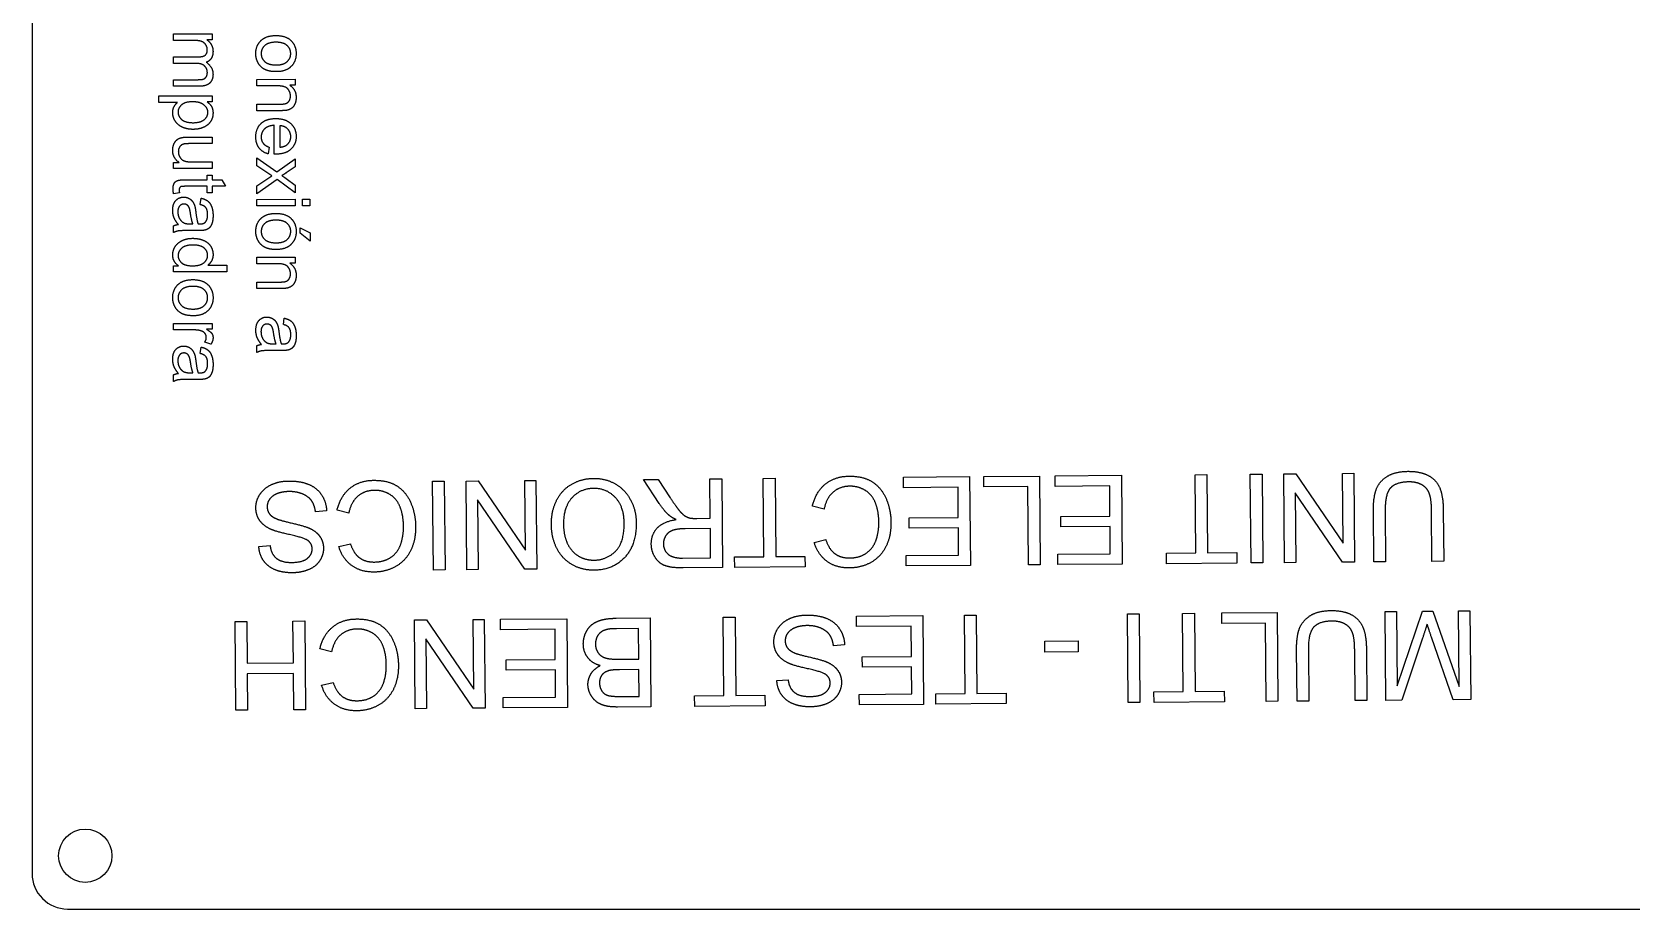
# Model space of a CAD drawing. Header units: millimetres. Extents: x -165 to 15, y -100 to 0.
# Drawn here: x -165 to -74.9, y -100 to -50.6 of the extents above; entities that cross this region are included whole.
import ezdxf

# ---------------------------------------------------------------- set-up
doc = ezdxf.new("R2010")
doc.units = ezdxf.units.MM
doc.layers.get('0').update_dxf_attribs({"linetype": 'CONTINUOUS'})

msp = doc.modelspace()

# ---------------------------------------------------------------- linework, layer by layer
for p, q in [((-157.028, -50.708), (-154.855, -50.707)), ((-157.028, -51.076), (-157.028, -50.708)), ((-155.9, -51.076), (-157.028, -51.076)), ((-154.855, -51.037), (-155.159, -51.037)), ((-154.855, -50.707), (-154.855, -51.037)), ((-157.028, -51.999), (-155.616, -51.998)), ((-157.028, -52.367), (-157.028, -51.999)), ((-155.765, -52.367), (-157.028, -52.367)), ((-157.027, -53.652), (-157.027, -53.286)), ((-157.027, -53.286), (-155.658, -53.286)), ((-155.535, -53.652), (-157.027, -53.652)), ((-152.345, -53.268), (-150.172, -53.267)), ((-152.345, -53.636), (-152.345, -53.268)), ((-151.158, -53.636), (-152.345, -53.636)), ((-150.172, -53.599), (-150.481, -53.599)), ((-150.172, -53.267), (-150.172, -53.599)), ((-157.86, -54.199), (-154.854, -54.198)), ((-157.86, -54.567), (-157.86, -54.199)), ((-156.802, -54.567), (-157.86, -54.567)), ((-154.854, -54.534), (-155.136, -54.534)), ((-154.854, -54.198), (-154.854, -54.534)), ((-152.345, -55.034), (-152.345, -54.665)), ((-152.345, -54.665), (-151.023, -54.665)), ((-151.008, -55.033), (-152.345, -55.034)), ((-151.352, -57.477), (-151.352, -55.856)), ((-156.2, -56.521), (-154.853, -56.521)), ((-154.853, -56.521), (-154.853, -56.889)), ((-151.049, -55.876), (-151.049, -57.09)), ((-154.853, -56.889), (-156.059, -56.889)), ((-151.644, -57.086), (-151.691, -57.467)), ((-157.026, -57.954), (-156.707, -57.954)), ((-157.026, -58.283), (-157.026, -57.954)), ((-154.853, -58.283), (-157.026, -58.283)), ((-156.017, -57.915), (-154.853, -57.914)), ((-154.853, -57.914), (-154.853, -58.283)), ((-152.344, -57.684), (-151.214, -58.477)), ((-152.344, -58.13), (-152.344, -57.684)), ((-151.487, -58.7), (-152.344, -58.13)), ((-151.214, -58.477), (-150.171, -57.742)), ((-150.171, -58.203), (-150.68, -58.537)), ((-150.171, -57.742), (-150.171, -58.203)), ((-155.139, -59.294), (-156.41, -59.294)), ((-156.39, -58.928), (-155.139, -58.927)), ((-155.139, -58.927), (-155.139, -58.657)), ((-155.139, -58.657), (-154.853, -58.657)), ((-155.139, -59.664), (-155.139, -59.294)), ((-154.853, -58.657), (-154.853, -58.927)), ((-154.853, -58.927), (-154.315, -58.927)), ((-154.093, -59.294), (-154.853, -59.294)), ((-154.853, -59.294), (-154.853, -59.664)), ((-154.315, -58.927), (-154.093, -59.294)), ((-152.344, -59.265), (-151.669, -58.819)), ((-151.194, -58.909), (-152.344, -59.718)), ((-152.344, -59.718), (-152.344, -59.265)), ((-151.669, -58.819), (-151.487, -58.7)), ((-150.17, -59.66), (-151.194, -58.909)), ((-150.684, -58.854), (-150.171, -59.22)), ((-150.171, -59.22), (-150.17, -59.66)), ((-156.696, -59.664), (-157.022, -59.718)), ((-155.522, -60.323), (-155.473, -59.963)), ((-154.853, -59.664), (-155.139, -59.664)), ((-157.025, -61.901), (-157.025, -61.517)), ((-155.624, -61.784), (-156.115, -61.784)), ((-156.07, -61.412), (-155.935, -61.412)), ((-157.025, -63.766), (-156.751, -63.765)), ((-157.025, -64.107), (-157.025, -63.766)), ((-155.101, -63.741), (-154.025, -63.74)), ((-154.025, -63.74), (-154.025, -64.107)), ((-152.343, -63.287), (-150.17, -63.286)), ((-152.343, -63.655), (-152.343, -63.287)), ((-151.156, -63.655), (-152.343, -63.655)), ((-150.17, -63.618), (-150.479, -63.618)), ((-150.17, -63.286), (-150.17, -63.618)), ((-154.025, -64.107), (-157.025, -64.107)), ((-152.342, -65.053), (-152.343, -64.684)), ((-152.343, -64.684), (-151.021, -64.684)), ((-151.006, -65.052), (-152.342, -65.053)), ((-157.024, -67.013), (-154.851, -67.013)), ((-157.024, -67.381), (-157.024, -67.013)), ((-155.886, -67.381), (-157.024, -67.381)), ((-154.851, -67.344), (-155.18, -67.344)), ((-154.851, -67.013), (-154.851, -67.344)), ((-150.838, -67.08), (-150.789, -66.72)), ((-155.52, -68.711), (-155.471, -68.351)), ((-154.92, -68.193), (-155.262, -68.067)), ((-152.342, -68.658), (-152.342, -68.274)), ((-151.386, -68.169), (-151.251, -68.169)), ((-150.94, -68.541), (-151.431, -68.542)), ((-157.023, -70.289), (-157.024, -69.905)), ((-155.622, -70.172), (-156.113, -70.173)), ((-156.068, -69.8), (-155.933, -69.8)), ((-130.559, -75.806), (-129.727, -75.798)), ((-129.678, -77.159), (-130.559, -75.806)), ((-129.727, -75.798), (-129.056, -76.833)), ((-126.814, -75.773), (-126.153, -75.767)), ((-126.795, -77.993), (-126.814, -75.773)), ((-126.153, -75.767), (-126.109, -80.767)), ((-120.384, -77.471), (-121.047, -77.309)), ((-148.409, -77.567), (-149.033, -77.627)), ((-147.157, -77.702), (-147.82, -77.541)), ((-127.563, -78), (-126.795, -77.993)), ((-89.419, -80.449), (-89.444, -77.561)), ((-88.782, -77.558), (-88.757, -80.444)), ((-86.148, -80.421), (-86.173, -77.536)), ((-85.512, -77.527), (-85.487, -80.415)), ((-126.79, -78.566), (-128.212, -78.579)), ((-126.776, -80.22), (-126.79, -78.566)), ((-120.944, -79.351), (-120.294, -79.192)), ((-152.222, -79.585), (-151.588, -79.531)), ((-147.717, -79.583), (-147.067, -79.424)), ((-128.358, -80.234), (-126.776, -80.22)), ((-126.109, -80.767), (-128.326, -80.786)), ((-88.757, -80.444), (-89.419, -80.449)), ((-85.487, -80.415), (-86.148, -80.421)), ((-132.091, -83.623), (-130.185, -83.606)), ((-130.185, -83.606), (-130.141, -88.606)), ((-88.781, -83.247), (-88.143, -83.242)), ((-88.738, -88.247), (-88.781, -83.247)), ((-88.143, -83.242), (-88.107, -87.427)), ((-88.107, -87.427), (-86.69, -83.229)), ((-86.69, -83.229), (-86.093, -83.224)), ((-86.093, -83.224), (-84.611, -87.468)), ((-84.647, -83.212), (-84.01, -83.206)), ((-84.611, -87.468), (-84.647, -83.212)), ((-84.01, -83.206), (-83.966, -88.206)), ((-130.841, -84.202), (-132.086, -84.213)), ((-130.826, -85.921), (-130.841, -84.202)), ((-84.962, -88.215), (-86.176, -84.685)), ((-148.126, -85.515), (-148.789, -85.353)), ((-119.233, -85.118), (-119.857, -85.178)), ((-93.748, -88.291), (-93.773, -85.402)), ((-93.111, -85.4), (-93.086, -88.285)), ((-90.477, -88.262), (-90.502, -85.377)), ((-89.84, -85.368), (-89.815, -88.257)), ((-86.681, -84.751), (-87.847, -88.24)), ((-131.982, -85.931), (-130.826, -85.921)), ((-130.821, -86.511), (-131.902, -86.52)), ((-130.808, -88.022), (-130.821, -86.511)), ((-148.686, -87.395), (-148.036, -87.236)), ((-123.046, -87.136), (-122.412, -87.083)), ((-131.807, -88.03), (-130.808, -88.022)), ((-93.086, -88.285), (-93.748, -88.291)), ((-89.815, -88.257), (-90.477, -88.262)), ((-87.847, -88.24), (-88.738, -88.247)), ((-83.966, -88.206), (-84.962, -88.215)), ((-130.141, -88.606), (-132.017, -88.622))]:
    msp.add_line(p, q)
msp.add_lwpolyline([(-165, -98, 0.414214), (-163, -100), (13, -100, 0.414214), (15, -98), (15, -3.001, 0.000086), (15, -2.999), (15, -2, 0.414214), (13, 0), (-163, 0, 0.414214), (-165, -2)], format="xyb", close=True)
for points in [[(-152.344, -60.027), (-150.17, -60.026), (-150.17, -60.395), (-152.344, -60.395)], [(-149.767, -60.026), (-149.344, -60.026), (-149.344, -60.394), (-149.767, -60.394)], [(-149.9, -61.633), (-149.327, -61.905), (-149.327, -62.388), (-149.9, -61.937)], [(-112.187, -75.646), (-112.143, -80.646), (-115.759, -80.678), (-115.764, -80.088), (-112.81, -80.062), (-112.823, -78.531), (-115.589, -78.555), (-115.594, -77.968), (-112.828, -77.944), (-112.843, -76.242), (-115.913, -76.269), (-115.918, -75.679)], [(-108.261, -75.612), (-108.218, -80.612), (-108.88, -80.618), (-108.918, -76.208), (-111.38, -76.229), (-111.385, -75.639)], [(-103.643, -75.572), (-103.6, -80.572), (-107.215, -80.604), (-107.22, -80.014), (-104.267, -79.988), (-104.28, -78.457), (-107.046, -78.481), (-107.051, -77.894), (-104.285, -77.87), (-104.3, -76.168), (-107.369, -76.195), (-107.374, -75.605)], [(-98.821, -75.531), (-98.783, -79.94), (-97.135, -79.926), (-97.13, -80.516), (-101.093, -80.55), (-101.098, -79.96), (-99.444, -79.946), (-99.483, -75.536)], [(-95.721, -75.504), (-95.677, -80.504), (-96.339, -80.509), (-96.382, -75.509)], [(-90.557, -75.459), (-90.514, -80.459), (-91.193, -80.465), (-93.853, -76.562), (-93.819, -80.487), (-94.453, -80.493), (-94.496, -75.493), (-93.818, -75.487), (-91.158, -79.393), (-91.192, -75.465)], [(-141.776, -75.903), (-141.733, -80.903), (-142.395, -80.908), (-142.438, -75.908)], [(-136.613, -75.858), (-136.569, -80.858), (-137.248, -80.864), (-139.908, -76.961), (-139.874, -80.886), (-140.509, -80.892), (-140.552, -75.892), (-139.873, -75.886), (-137.213, -79.792), (-137.247, -75.863)], [(-123.148, -75.741), (-123.11, -80.151), (-121.463, -80.137), (-121.457, -80.727), (-125.42, -80.761), (-125.426, -80.171), (-123.772, -80.157), (-123.81, -75.747)], [(-149.638, -83.775), (-149.595, -88.774), (-150.256, -88.78), (-150.274, -86.727), (-152.873, -86.75), (-152.855, -88.803), (-153.517, -88.808), (-153.56, -83.809), (-152.899, -83.803), (-152.878, -86.16), (-150.279, -86.137), (-150.3, -83.78)], [(-139.523, -83.687), (-139.479, -88.687), (-140.158, -88.693), (-142.818, -84.79), (-142.784, -88.715), (-143.418, -88.721), (-143.462, -83.721), (-142.783, -83.715), (-140.123, -87.621), (-140.157, -83.693)], [(-134.884, -83.647), (-134.841, -88.647), (-138.456, -88.678), (-138.461, -88.088), (-135.508, -88.062), (-135.521, -86.531), (-138.287, -86.555), (-138.292, -85.968), (-135.526, -85.944), (-135.541, -84.243), (-138.61, -84.269), (-138.615, -83.679)], [(-125.403, -83.565), (-125.365, -87.975), (-123.718, -87.96), (-123.712, -88.55), (-127.675, -88.585), (-127.681, -87.995), (-126.026, -87.98), (-126.065, -83.57)], [(-114.827, -83.473), (-114.784, -88.473), (-118.399, -88.504), (-118.404, -87.914), (-115.45, -87.889), (-115.464, -86.357), (-118.23, -86.381), (-118.235, -85.795), (-115.469, -85.771), (-115.484, -84.069), (-118.553, -84.095), (-118.558, -83.505)], [(-111.819, -83.447), (-111.781, -87.857), (-110.133, -87.843), (-110.128, -88.433), (-114.091, -88.467), (-114.096, -87.877), (-112.442, -87.863), (-112.481, -83.453)], [(-102.638, -83.368), (-102.595, -88.367), (-103.256, -88.373), (-103.299, -83.373)], [(-99.531, -83.341), (-99.493, -87.75), (-97.845, -87.736), (-97.84, -88.326), (-101.803, -88.36), (-101.808, -87.77), (-100.154, -87.756), (-100.193, -83.346)], [(-94.865, -83.3), (-94.822, -88.3), (-95.484, -88.306), (-95.522, -83.896), (-97.984, -83.917), (-97.989, -83.327)], [(-106.076, -84.898), (-106.071, -85.515), (-107.957, -85.532), (-107.962, -84.914)]]:
    msp.add_lwpolyline(points, close=True)
msp.add_circle((-162, -97), 1.5)
for points in [[(-155.446, -51.135), (-155.604, -51.076), (-155.9, -51.076)], [(-155.206, -51.326), (-155.288, -51.194), (-155.446, -51.135)], [(-155.125, -51.614), (-155.125, -51.458), (-155.206, -51.326)], [(-155.159, -51.037), (-155, -51.139), (-154.903, -51.309)], [(-154.903, -51.309), (-154.805, -51.479), (-154.805, -51.695)], [(-152.395, -51.819), (-152.395, -51.362), (-152.102, -51.081)], [(-152.102, -51.081), (-151.81, -50.799), (-151.259, -50.799)], [(-151.884, -51.36), (-152.092, -51.542), (-152.092, -51.819)], [(-151.259, -51.178), (-151.676, -51.178), (-151.884, -51.36)], [(-151.259, -50.799), (-150.655, -50.799), (-150.365, -51.135)], [(-150.635, -51.36), (-150.842, -51.178), (-151.259, -51.178)], [(-150.428, -51.818), (-150.428, -51.542), (-150.635, -51.36)], [(-150.365, -51.135), (-150.123, -51.415), (-150.123, -51.818)], [(-155.616, -51.998), (-155.37, -51.998), (-155.247, -51.908)], [(-155.247, -51.908), (-155.124, -51.818), (-155.125, -51.614)], [(-154.905, -52.091), (-155.006, -52.246), (-155.186, -52.309)], [(-154.805, -51.695), (-154.805, -51.937), (-154.905, -52.091)], [(-152.261, -52.344), (-152.395, -52.103), (-152.395, -51.819)], [(-152.092, -51.819), (-152.092, -52.093), (-151.883, -52.275)], [(-150.636, -52.274), (-150.428, -52.09), (-150.428, -51.818)], [(-150.123, -51.818), (-150.123, -52.266), (-150.417, -52.551)], [(-155.277, -52.518), (-155.429, -52.367), (-155.765, -52.367)], [(-155.34, -53.25), (-155.243, -53.214), (-155.184, -53.12)], [(-155.124, -52.899), (-155.124, -52.67), (-155.277, -52.518)], [(-155.186, -52.309), (-154.805, -52.567), (-154.805, -52.981)], [(-155.184, -53.12), (-155.124, -53.026), (-155.124, -52.899)], [(-154.805, -52.981), (-154.805, -53.304), (-154.984, -53.478)], [(-151.888, -52.71), (-152.128, -52.584), (-152.261, -52.344)], [(-151.228, -52.835), (-151.647, -52.836), (-151.888, -52.71)], [(-151.883, -52.275), (-151.674, -52.457), (-151.246, -52.457)], [(-151.246, -52.457), (-150.843, -52.457), (-150.636, -52.274)], [(-150.417, -52.551), (-150.71, -52.835), (-151.228, -52.835)], [(-155.658, -53.286), (-155.437, -53.286), (-155.34, -53.25)], [(-154.984, -53.478), (-155.163, -53.652), (-155.535, -53.652)], [(-150.591, -53.806), (-150.741, -53.636), (-151.158, -53.636)], [(-150.442, -54.213), (-150.442, -53.977), (-150.591, -53.806)], [(-150.481, -53.599), (-150.123, -53.838), (-150.123, -54.29)], [(-157.076, -55.138), (-157.076, -54.954), (-156.998, -54.807)], [(-156.998, -54.807), (-156.921, -54.661), (-156.802, -54.567)], [(-156.573, -54.702), (-156.773, -54.872), (-156.773, -55.113)], [(-155.953, -54.532), (-156.372, -54.532), (-156.573, -54.702)], [(-155.313, -54.713), (-155.533, -54.532), (-155.953, -54.532)], [(-155.093, -55.129), (-155.093, -54.894), (-155.313, -54.713)], [(-155.136, -54.534), (-154.97, -54.653), (-154.887, -54.802)], [(-154.887, -54.802), (-154.805, -54.951), (-154.804, -55.164)], [(-151.023, -54.665), (-150.798, -54.665), (-150.686, -54.622)], [(-150.686, -54.622), (-150.575, -54.579), (-150.508, -54.469)], [(-150.378, -54.898), (-150.493, -54.98), (-150.65, -55.013)], [(-150.508, -54.469), (-150.442, -54.36), (-150.442, -54.213)], [(-150.193, -54.651), (-150.264, -54.816), (-150.378, -54.898)], [(-150.123, -54.29), (-150.123, -54.487), (-150.193, -54.651)], [(-156.934, -55.618), (-157.076, -55.39), (-157.076, -55.138)], [(-156.524, -55.966), (-156.791, -55.846), (-156.934, -55.618)], [(-156.773, -55.113), (-156.773, -55.359), (-156.565, -55.534)], [(-156.565, -55.534), (-156.358, -55.709), (-155.922, -55.709)], [(-155.922, -55.709), (-155.506, -55.709), (-155.3, -55.538)], [(-154.948, -55.655), (-155.091, -55.868), (-155.352, -55.977)], [(-155.3, -55.538), (-155.093, -55.367), (-155.093, -55.129)], [(-154.804, -55.164), (-154.804, -55.442), (-154.948, -55.655)], [(-152.394, -56.511), (-152.394, -56.034), (-152.1, -55.755)], [(-152.1, -55.755), (-151.806, -55.475), (-151.276, -55.475)], [(-151.352, -55.856), (-151.71, -55.877), (-151.9, -56.059)], [(-151.276, -55.475), (-150.728, -55.475), (-150.425, -55.758)], [(-150.65, -55.013), (-150.753, -55.033), (-151.008, -55.033)], [(-150.425, -55.758), (-150.122, -56.04), (-150.122, -56.49)], [(-157.002, -56.905), (-156.928, -56.738), (-156.817, -56.657)], [(-156.817, -56.657), (-156.705, -56.577), (-156.544, -56.544)], [(-156.544, -56.544), (-156.435, -56.521), (-156.2, -56.521)], [(-155.924, -56.085), (-156.257, -56.085), (-156.524, -55.966)], [(-155.352, -55.977), (-155.613, -56.085), (-155.924, -56.085)], [(-152.209, -57.133), (-152.393, -56.89), (-152.394, -56.511)], [(-151.9, -56.059), (-152.091, -56.241), (-152.091, -56.513)], [(-152.091, -56.513), (-152.091, -56.716), (-151.984, -56.859)], [(-150.595, -56.068), (-150.765, -55.895), (-151.049, -55.876)], [(-150.638, -56.951), (-150.425, -56.775), (-150.425, -56.494)], [(-150.425, -56.494), (-150.425, -56.24), (-150.595, -56.068)], [(-150.122, -56.49), (-150.122, -56.926), (-150.419, -57.202)], [(-157.076, -57.264), (-157.076, -57.072), (-157.002, -56.905)], [(-156.707, -57.954), (-157.075, -57.7), (-157.076, -57.264)], [(-156.675, -57.059), (-156.758, -57.172), (-156.758, -57.338)], [(-156.758, -57.338), (-156.758, -57.504), (-156.673, -57.649)], [(-156.447, -56.912), (-156.593, -56.947), (-156.675, -57.059)], [(-156.673, -57.649), (-156.588, -57.794), (-156.442, -57.854)], [(-156.059, -56.889), (-156.347, -56.89), (-156.447, -56.912)], [(-151.691, -57.467), (-152.025, -57.377), (-152.209, -57.133)], [(-151.984, -56.859), (-151.878, -57.002), (-151.644, -57.086)], [(-151.253, -57.479), (-151.286, -57.479), (-151.352, -57.477)], [(-150.419, -57.202), (-150.715, -57.479), (-151.253, -57.479)], [(-151.049, -57.09), (-150.775, -57.065), (-150.638, -56.951)], [(-156.442, -57.854), (-156.296, -57.915), (-156.017, -57.915)], [(-150.68, -58.537), (-150.826, -58.631), (-150.924, -58.688)], [(-157.055, -59.439), (-157.055, -59.239), (-156.991, -59.128)], [(-157.022, -59.718), (-157.055, -59.562), (-157.055, -59.439)], [(-156.991, -59.128), (-156.928, -59.018), (-156.824, -58.973)], [(-156.824, -58.973), (-156.721, -58.928), (-156.39, -58.928)], [(-156.684, -59.377), (-156.711, -59.421), (-156.711, -59.503)], [(-156.613, -59.314), (-156.658, -59.333), (-156.684, -59.377)], [(-156.41, -59.294), (-156.568, -59.294), (-156.613, -59.314)], [(-150.924, -58.688), (-150.789, -58.778), (-150.684, -58.854)], [(-157.075, -60.643), (-157.075, -60.285), (-156.9, -60.092)], [(-156.9, -60.092), (-156.725, -59.9), (-156.453, -59.9)], [(-156.711, -59.503), (-156.711, -59.564), (-156.696, -59.664)], [(-156.442, -60.293), (-156.59, -60.293), (-156.688, -60.404)], [(-156.453, -59.9), (-156.293, -59.9), (-156.161, -59.972)], [(-156.268, -60.344), (-156.346, -60.293), (-156.442, -60.293)], [(-156.148, -60.489), (-156.189, -60.395), (-156.268, -60.344)], [(-156.161, -59.972), (-156.029, -60.045), (-155.949, -60.163)], [(-155.949, -60.163), (-155.869, -60.28), (-155.829, -60.428)], [(-155.199, -60.506), (-155.29, -60.382), (-155.522, -60.323)], [(-155.473, -59.963), (-155.241, -60.012), (-155.099, -60.125)], [(-155.099, -60.125), (-154.957, -60.237), (-154.88, -60.45)], [(-157.003, -61.049), (-157.075, -60.86), (-157.075, -60.643)], [(-156.757, -61.443), (-156.931, -61.238), (-157.003, -61.049)], [(-156.688, -60.404), (-156.786, -60.516), (-156.786, -60.731)], [(-156.786, -60.731), (-156.786, -60.944), (-156.693, -61.109)], [(-156.693, -61.109), (-156.6, -61.275), (-156.438, -61.353)], [(-156.074, -60.81), (-156.107, -60.583), (-156.148, -60.489)], [(-155.935, -61.412), (-156.017, -61.211), (-156.074, -60.81)], [(-155.829, -60.428), (-155.8, -60.536), (-155.773, -60.755)], [(-155.773, -60.755), (-155.72, -61.201), (-155.646, -61.412)], [(-155.233, -61.309), (-155.108, -61.168), (-155.108, -60.89)], [(-155.108, -60.89), (-155.108, -60.63), (-155.199, -60.506)], [(-154.88, -60.45), (-154.803, -60.663), (-154.803, -60.943)], [(-154.803, -60.943), (-154.803, -61.221), (-154.869, -61.395)], [(-152.392, -61.838), (-152.392, -61.381), (-152.1, -61.1)], [(-152.1, -61.1), (-151.807, -60.819), (-151.257, -60.818)], [(-151.257, -61.197), (-151.674, -61.197), (-151.882, -61.379)], [(-151.257, -60.818), (-150.653, -60.818), (-150.362, -61.154)], [(-150.633, -61.379), (-150.839, -61.197), (-151.257, -61.197)], [(-150.362, -61.154), (-150.121, -61.434), (-150.121, -61.837)], [(-157.025, -61.517), (-156.911, -61.459), (-156.757, -61.443)], [(-156.764, -61.808), (-156.901, -61.832), (-157.025, -61.901)], [(-156.115, -61.784), (-156.628, -61.785), (-156.764, -61.808)], [(-156.438, -61.353), (-156.313, -61.412), (-156.07, -61.412)], [(-155.646, -61.412), (-155.57, -61.414), (-155.55, -61.414)], [(-155.284, -61.766), (-155.378, -61.784), (-155.624, -61.784)], [(-155.55, -61.414), (-155.325, -61.414), (-155.233, -61.309)], [(-155.033, -61.651), (-155.132, -61.733), (-155.284, -61.766)], [(-154.869, -61.395), (-154.934, -61.569), (-155.033, -61.651)], [(-152.259, -62.363), (-152.392, -62.122), (-152.392, -61.838)], [(-151.882, -61.379), (-152.09, -61.561), (-152.089, -61.838)], [(-152.089, -61.838), (-152.089, -62.112), (-151.881, -62.294)], [(-150.426, -61.837), (-150.426, -61.561), (-150.633, -61.379)], [(-150.633, -62.293), (-150.426, -62.11), (-150.426, -61.837)], [(-150.121, -61.837), (-150.121, -62.285), (-150.414, -62.57)], [(-157.074, -63.158), (-157.074, -62.898), (-156.931, -62.68)], [(-156.931, -62.68), (-156.788, -62.462), (-156.531, -62.342)], [(-156.565, -62.777), (-156.771, -62.953), (-156.771, -63.192)], [(-155.941, -62.601), (-156.358, -62.601), (-156.565, -62.777)], [(-156.531, -62.342), (-156.274, -62.222), (-155.941, -62.222)], [(-155.941, -62.222), (-155.615, -62.222), (-155.35, -62.331)], [(-155.308, -62.765), (-155.509, -62.601), (-155.941, -62.601)], [(-155.35, -62.331), (-155.085, -62.439), (-154.944, -62.656)], [(-155.108, -63.176), (-155.108, -62.93), (-155.308, -62.765)], [(-154.944, -62.656), (-154.803, -62.873), (-154.803, -63.141)], [(-151.886, -62.729), (-152.126, -62.603), (-152.259, -62.363)], [(-151.226, -62.855), (-151.645, -62.855), (-151.886, -62.729)], [(-151.881, -62.294), (-151.672, -62.476), (-151.244, -62.476)], [(-151.244, -62.476), (-150.841, -62.476), (-150.633, -62.293)], [(-150.414, -62.57), (-150.708, -62.854), (-151.226, -62.855)], [(-156.751, -63.765), (-157.074, -63.559), (-157.074, -63.158)], [(-156.771, -63.192), (-156.771, -63.434), (-156.574, -63.603)], [(-156.574, -63.603), (-156.376, -63.772), (-155.971, -63.771)], [(-155.971, -63.771), (-155.525, -63.771), (-155.316, -63.599)], [(-155.316, -63.599), (-155.108, -63.427), (-155.108, -63.176)], [(-154.885, -63.491), (-154.968, -63.644), (-155.101, -63.741)], [(-154.803, -63.141), (-154.803, -63.337), (-154.885, -63.491)], [(-150.589, -63.825), (-150.738, -63.655), (-151.156, -63.655)], [(-150.44, -64.232), (-150.44, -63.996), (-150.589, -63.825)], [(-150.479, -63.618), (-150.12, -63.857), (-150.12, -64.309)], [(-157.074, -65.568), (-157.074, -65.112), (-156.781, -64.831)], [(-156.781, -64.831), (-156.489, -64.549), (-155.938, -64.549)], [(-155.938, -64.549), (-155.334, -64.549), (-155.044, -64.884)], [(-155.044, -64.884), (-154.802, -65.165), (-154.802, -65.568)], [(-151.021, -64.684), (-150.796, -64.684), (-150.684, -64.641)], [(-150.684, -64.641), (-150.572, -64.598), (-150.506, -64.488)], [(-150.506, -64.488), (-150.439, -64.379), (-150.44, -64.232)], [(-150.191, -64.671), (-150.261, -64.835), (-150.376, -64.917)], [(-150.12, -64.309), (-150.12, -64.506), (-150.191, -64.671)], [(-156.94, -66.093), (-157.074, -65.853), (-157.074, -65.568)], [(-156.563, -65.11), (-156.771, -65.292), (-156.771, -65.568)], [(-156.771, -65.568), (-156.771, -65.843), (-156.562, -66.025)], [(-155.938, -64.928), (-156.355, -64.928), (-156.563, -65.11)], [(-155.314, -65.11), (-155.521, -64.928), (-155.938, -64.928)], [(-155.315, -66.023), (-155.107, -65.84), (-155.107, -65.568)], [(-155.107, -65.568), (-155.107, -65.292), (-155.314, -65.11)], [(-154.802, -65.568), (-154.802, -66.016), (-155.096, -66.301)], [(-150.648, -65.032), (-150.75, -65.052), (-151.006, -65.052)], [(-150.376, -64.917), (-150.491, -64.999), (-150.648, -65.032)], [(-156.567, -66.459), (-156.807, -66.334), (-156.94, -66.093)], [(-155.907, -66.585), (-156.326, -66.585), (-156.567, -66.459)], [(-156.562, -66.025), (-156.353, -66.207), (-155.925, -66.207)], [(-155.925, -66.207), (-155.522, -66.207), (-155.315, -66.023)], [(-155.096, -66.301), (-155.389, -66.585), (-155.907, -66.585)], [(-152.216, -66.849), (-152.041, -66.657), (-151.769, -66.657)], [(-151.769, -66.657), (-151.61, -66.657), (-151.478, -66.729)], [(-155.457, -67.443), (-155.653, -67.381), (-155.886, -67.381)], [(-155.255, -67.58), (-155.328, -67.483), (-155.457, -67.443)], [(-155.182, -67.796), (-155.182, -67.676), (-155.255, -67.58)], [(-155.18, -67.344), (-154.949, -67.471), (-154.875, -67.578)], [(-154.875, -67.578), (-154.802, -67.686), (-154.802, -67.815)], [(-152.391, -67.4), (-152.391, -67.042), (-152.216, -66.849)], [(-152.319, -67.806), (-152.391, -67.617), (-152.391, -67.4)], [(-152.004, -67.161), (-152.103, -67.273), (-152.102, -67.488)], [(-152.102, -67.488), (-152.102, -67.701), (-152.009, -67.866)], [(-151.759, -67.05), (-151.906, -67.05), (-152.004, -67.161)], [(-151.584, -67.101), (-151.663, -67.05), (-151.759, -67.05)], [(-151.464, -67.246), (-151.505, -67.152), (-151.584, -67.101)], [(-151.478, -66.729), (-151.345, -66.802), (-151.266, -66.92)], [(-151.39, -67.567), (-151.423, -67.34), (-151.464, -67.246)], [(-151.251, -68.169), (-151.333, -67.969), (-151.39, -67.567)], [(-151.266, -66.92), (-151.186, -67.037), (-151.145, -67.185)], [(-151.145, -67.185), (-151.116, -67.293), (-151.09, -67.512)], [(-151.09, -67.512), (-151.036, -67.958), (-150.963, -68.169)], [(-150.516, -67.263), (-150.607, -67.14), (-150.838, -67.08)], [(-150.789, -66.72), (-150.558, -66.769), (-150.415, -66.882)], [(-150.424, -67.647), (-150.424, -67.387), (-150.516, -67.263)], [(-150.415, -66.882), (-150.273, -66.994), (-150.196, -67.207)], [(-150.196, -67.207), (-150.12, -67.42), (-150.12, -67.7)], [(-157.073, -69.031), (-157.073, -68.673), (-156.898, -68.48)], [(-156.898, -68.48), (-156.723, -68.288), (-156.451, -68.288)], [(-156.451, -68.288), (-156.291, -68.288), (-156.159, -68.36)], [(-156.159, -68.36), (-156.027, -68.433), (-155.947, -68.551)], [(-155.471, -68.351), (-155.239, -68.4), (-155.097, -68.513)], [(-155.262, -68.067), (-155.182, -67.932), (-155.182, -67.796)], [(-154.802, -67.815), (-154.802, -68.001), (-154.92, -68.193)], [(-152.342, -68.274), (-152.227, -68.216), (-152.074, -68.2)], [(-152.074, -68.2), (-152.248, -67.995), (-152.319, -67.806)], [(-152.009, -67.866), (-151.916, -68.032), (-151.754, -68.11)], [(-151.754, -68.11), (-151.63, -68.169), (-151.386, -68.169)], [(-150.963, -68.169), (-150.887, -68.171), (-150.866, -68.171)], [(-150.866, -68.171), (-150.641, -68.171), (-150.549, -68.067)], [(-150.35, -68.408), (-150.449, -68.49), (-150.6, -68.523)], [(-150.549, -68.067), (-150.424, -67.925), (-150.424, -67.647)], [(-150.185, -68.152), (-150.25, -68.326), (-150.35, -68.408)], [(-150.12, -67.7), (-150.119, -67.978), (-150.185, -68.152)], [(-157.001, -69.437), (-157.073, -69.248), (-157.073, -69.031)], [(-156.686, -68.792), (-156.784, -68.904), (-156.784, -69.119)], [(-156.784, -69.119), (-156.784, -69.332), (-156.691, -69.497)], [(-156.441, -68.681), (-156.588, -68.681), (-156.686, -68.792)], [(-156.266, -68.732), (-156.344, -68.681), (-156.441, -68.681)], [(-156.146, -68.877), (-156.187, -68.783), (-156.266, -68.732)], [(-156.072, -69.198), (-156.105, -68.971), (-156.146, -68.877)], [(-155.933, -69.8), (-156.015, -69.6), (-156.072, -69.198)], [(-155.947, -68.551), (-155.868, -68.668), (-155.827, -68.816)], [(-155.827, -68.816), (-155.798, -68.924), (-155.771, -69.143)], [(-155.771, -69.143), (-155.718, -69.589), (-155.644, -69.8)], [(-155.197, -68.894), (-155.288, -68.771), (-155.52, -68.711)], [(-155.231, -69.698), (-155.106, -69.556), (-155.106, -69.278)], [(-155.106, -69.278), (-155.106, -69.018), (-155.197, -68.894)], [(-155.097, -68.513), (-154.955, -68.625), (-154.878, -68.838)], [(-154.878, -68.838), (-154.801, -69.051), (-154.801, -69.331)], [(-154.801, -69.331), (-154.801, -69.609), (-154.867, -69.783)], [(-152.081, -68.565), (-152.217, -68.589), (-152.342, -68.658)], [(-151.431, -68.542), (-151.945, -68.542), (-152.081, -68.565)], [(-150.6, -68.523), (-150.694, -68.541), (-150.94, -68.541)], [(-157.024, -69.905), (-156.909, -69.847), (-156.755, -69.831)], [(-156.763, -70.196), (-156.899, -70.22), (-157.023, -70.289)], [(-156.755, -69.831), (-156.929, -69.626), (-157.001, -69.437)], [(-156.113, -70.173), (-156.626, -70.173), (-156.763, -70.196)], [(-156.691, -69.497), (-156.598, -69.663), (-156.436, -69.741)], [(-156.436, -69.741), (-156.311, -69.8), (-156.068, -69.8)], [(-155.644, -69.8), (-155.569, -69.802), (-155.548, -69.802)], [(-155.282, -70.154), (-155.376, -70.172), (-155.622, -70.172)], [(-155.548, -69.802), (-155.323, -69.802), (-155.231, -69.698)], [(-155.031, -70.039), (-155.131, -70.121), (-155.282, -70.154)], [(-154.867, -69.783), (-154.932, -69.957), (-155.031, -70.039)], [(-120.309, -76.06), (-119.772, -75.627), (-118.991, -75.62)], [(-118.991, -75.62), (-118.183, -75.613), (-117.674, -75.938)], [(-89.284, -76.362), (-89.117, -75.917), (-88.675, -75.635)], [(-88.675, -75.635), (-88.232, -75.354), (-87.509, -75.347)], [(-87.509, -75.347), (-86.806, -75.341), (-86.358, -75.58)], [(-86.358, -75.58), (-85.909, -75.818), (-85.714, -76.275)], [(-152.169, -76.653), (-151.944, -76.298), (-151.517, -76.098)], [(-151.517, -76.098), (-151.091, -75.898), (-150.556, -75.893)], [(-150.52, -76.487), (-150.898, -76.49), (-151.187, -76.605)], [(-150.556, -75.893), (-149.877, -75.888), (-149.417, -76.081)], [(-149.751, -76.628), (-150.094, -76.483), (-150.52, -76.487)], [(-149.417, -76.081), (-148.956, -76.275), (-148.692, -76.67)], [(-147.82, -77.541), (-147.619, -76.724), (-147.082, -76.291)], [(-147.082, -76.291), (-146.545, -75.859), (-145.764, -75.852)], [(-145.704, -76.418), (-146.26, -76.422), (-146.643, -76.746)], [(-145.764, -75.852), (-144.956, -75.845), (-144.446, -76.17)], [(-144.853, -76.646), (-145.247, -76.414), (-145.704, -76.418)], [(-144.446, -76.17), (-143.937, -76.494), (-143.667, -77.116)], [(-135.45, -76.98), (-135.148, -76.377), (-134.588, -76.064)], [(-133.369, -76.311), (-134.116, -76.317), (-134.594, -76.847)], [(-134.588, -76.064), (-134.028, -75.75), (-133.377, -75.745)], [(-133.377, -75.745), (-132.671, -75.739), (-132.112, -76.075)], [(-132.145, -76.82), (-132.635, -76.304), (-133.369, -76.311)], [(-132.112, -76.075), (-131.553, -76.411), (-131.262, -76.999)], [(-121.047, -77.309), (-120.846, -76.492), (-120.309, -76.06)], [(-119.87, -76.514), (-120.253, -76.838), (-120.384, -77.471)], [(-118.932, -76.186), (-119.488, -76.191), (-119.87, -76.514)], [(-118.081, -76.414), (-118.475, -76.182), (-118.932, -76.186)], [(-117.496, -77.12), (-117.686, -76.646), (-118.081, -76.414)], [(-117.674, -75.938), (-117.164, -76.263), (-116.895, -76.884)], [(-89.444, -77.561), (-89.451, -76.807), (-89.284, -76.362)], [(-88.483, -76.284), (-88.791, -76.617), (-88.782, -77.558)], [(-87.446, -75.944), (-88.176, -75.95), (-88.483, -76.284)], [(-86.723, -76.105), (-87.019, -75.94), (-87.446, -75.944)], [(-86.303, -76.577), (-86.427, -76.269), (-86.723, -76.105)], [(-86.173, -77.536), (-86.179, -76.884), (-86.303, -76.577)], [(-85.714, -76.275), (-85.519, -76.732), (-85.512, -77.527)], [(-152.391, -77.407), (-152.395, -77.008), (-152.169, -76.653)], [(-152.177, -78.116), (-152.388, -77.809), (-152.391, -77.407)], [(-151.616, -76.917), (-151.756, -77.115), (-151.754, -77.347)], [(-151.754, -77.347), (-151.752, -77.582), (-151.614, -77.756)], [(-151.187, -76.605), (-151.476, -76.72), (-151.616, -76.917)], [(-149.245, -77.013), (-149.409, -76.774), (-149.751, -76.628)], [(-149.033, -77.627), (-149.081, -77.252), (-149.245, -77.013)], [(-148.692, -76.67), (-148.427, -77.065), (-148.409, -77.567)], [(-146.643, -76.746), (-147.026, -77.07), (-147.157, -77.702)], [(-144.269, -77.352), (-144.459, -76.878), (-144.853, -76.646)], [(-144.073, -78.464), (-144.079, -77.826), (-144.269, -77.352)], [(-143.667, -77.116), (-143.398, -77.738), (-143.391, -78.454)], [(-135.745, -78.344), (-135.752, -77.583), (-135.45, -76.98)], [(-134.594, -76.847), (-135.072, -77.376), (-135.063, -78.341)], [(-131.647, -78.24), (-131.654, -77.336), (-132.145, -76.82)], [(-131.262, -76.999), (-130.97, -77.586), (-130.964, -78.244)], [(-129.123, -77.819), (-129.415, -77.556), (-129.678, -77.159)], [(-129.056, -76.833), (-128.763, -77.28), (-128.573, -77.518)], [(-117.301, -78.232), (-117.306, -77.594), (-117.496, -77.12)], [(-116.895, -76.884), (-116.625, -77.506), (-116.619, -78.222)], [(-151.528, -78.62), (-151.966, -78.423), (-152.177, -78.116)], [(-151.614, -77.756), (-151.476, -77.931), (-151.161, -78.048)], [(-151.161, -78.048), (-150.959, -78.124), (-150.269, -78.284)], [(-150.269, -78.284), (-149.579, -78.443), (-149.301, -78.587)], [(-135.442, -79.683), (-135.739, -79.094), (-135.745, -78.344)], [(-135.063, -78.341), (-135.058, -78.952), (-134.848, -79.405)], [(-132.139, -79.856), (-131.637, -79.369), (-131.647, -78.24)], [(-130.964, -78.244), (-130.954, -79.489), (-131.616, -80.199)], [(-129.782, -78.538), (-129.44, -78.17), (-128.722, -78.065)], [(-128.722, -78.065), (-128.985, -77.941), (-129.123, -77.819)], [(-128.573, -77.518), (-128.383, -77.755), (-128.234, -77.849)], [(-128.234, -77.849), (-128.085, -77.943), (-127.931, -77.979)], [(-127.931, -77.979), (-127.818, -78.002), (-127.563, -78)], [(-117.449, -79.193), (-117.297, -78.726), (-117.301, -78.232)], [(-116.619, -78.222), (-116.612, -79.003), (-116.905, -79.587)], [(-150.419, -78.93), (-151.227, -78.754), (-151.528, -78.62)], [(-149.418, -79.277), (-149.61, -79.105), (-150.419, -78.93)], [(-149.22, -79.719), (-149.222, -79.45), (-149.418, -79.277)], [(-149.301, -78.587), (-148.941, -78.772), (-148.763, -79.048)], [(-148.763, -79.048), (-148.585, -79.325), (-148.582, -79.669)], [(-144.222, -79.425), (-144.069, -78.958), (-144.073, -78.464)], [(-143.391, -78.454), (-143.385, -79.235), (-143.678, -79.819)], [(-130.118, -79.438), (-130.123, -78.906), (-129.782, -78.538)], [(-129.307, -78.982), (-129.438, -79.19), (-129.436, -79.432)], [(-128.921, -78.679), (-129.176, -78.775), (-129.307, -78.982)], [(-128.212, -78.579), (-128.666, -78.583), (-128.921, -78.679)], [(-120.294, -79.192), (-120.115, -79.736), (-119.782, -79.982)], [(-117.987, -79.94), (-117.602, -79.66), (-117.449, -79.193)], [(-151.97, -80.37), (-152.201, -80.025), (-152.222, -79.585)], [(-151.588, -79.531), (-151.533, -80.005), (-151.236, -80.245)], [(-149.49, -80.252), (-149.217, -80.029), (-149.22, -79.719)], [(-148.582, -79.669), (-148.579, -80.048), (-148.791, -80.379)], [(-146.995, -80.651), (-147.509, -80.274), (-147.717, -79.583)], [(-147.067, -79.424), (-146.888, -79.968), (-146.555, -80.214)], [(-145.721, -80.456), (-145.144, -80.451), (-144.76, -80.172)], [(-144.76, -80.172), (-144.375, -79.892), (-144.222, -79.425)], [(-143.678, -79.819), (-143.971, -80.403), (-144.52, -80.71)], [(-134.587, -80.598), (-135.145, -80.272), (-135.442, -79.683)], [(-134.848, -79.405), (-134.637, -79.859), (-134.238, -80.106)], [(-134.238, -80.106), (-133.838, -80.353), (-133.344, -80.349)], [(-133.344, -80.349), (-132.641, -80.343), (-132.139, -79.856)], [(-131.616, -80.199), (-132.278, -80.909), (-133.336, -80.918)], [(-129.904, -80.19), (-130.115, -79.85), (-130.118, -79.438)], [(-129.344, -80.66), (-129.693, -80.529), (-129.904, -80.19)], [(-129.436, -79.432), (-129.433, -79.786), (-129.174, -80.013)], [(-129.174, -80.013), (-128.914, -80.239), (-128.358, -80.234)], [(-120.222, -80.419), (-120.737, -80.042), (-120.944, -79.351)], [(-119.782, -79.982), (-119.449, -80.229), (-118.948, -80.224)], [(-118.948, -80.224), (-118.372, -80.219), (-117.987, -79.94)], [(-116.905, -79.587), (-117.199, -80.172), (-117.747, -80.478)], [(-151.312, -80.892), (-151.738, -80.716), (-151.97, -80.37)], [(-150.33, -81.062), (-150.886, -81.067), (-151.312, -80.892)], [(-151.236, -80.245), (-150.939, -80.484), (-150.362, -80.479)], [(-150.362, -80.479), (-149.762, -80.474), (-149.49, -80.252)], [(-149.414, -80.884), (-149.825, -81.058), (-150.33, -81.062)], [(-148.791, -80.379), (-149.003, -80.71), (-149.414, -80.884)], [(-145.729, -81.022), (-146.48, -81.029), (-146.995, -80.651)], [(-146.555, -80.214), (-146.222, -80.46), (-145.721, -80.456)], [(-144.52, -80.71), (-145.068, -81.017), (-145.729, -81.022)], [(-133.336, -80.918), (-134.028, -80.924), (-134.587, -80.598)], [(-128.326, -80.786), (-128.995, -80.792), (-129.344, -80.66)], [(-118.957, -80.791), (-119.707, -80.797), (-120.222, -80.419)], [(-117.747, -80.478), (-118.295, -80.785), (-118.957, -80.791)], [(-148.051, -84.104), (-147.514, -83.671), (-146.733, -83.664)], [(-146.733, -83.664), (-145.925, -83.657), (-145.416, -83.982)], [(-133.442, -83.965), (-133.225, -83.8), (-132.897, -83.713)], [(-132.897, -83.713), (-132.569, -83.627), (-132.091, -83.623)], [(-122.993, -84.204), (-122.767, -83.849), (-122.341, -83.649)], [(-122.341, -83.649), (-121.915, -83.449), (-121.379, -83.445)], [(-121.379, -83.445), (-120.701, -83.439), (-120.24, -83.633)], [(-120.24, -83.633), (-119.78, -83.826), (-119.515, -84.221)], [(-93.613, -84.203), (-93.446, -83.759), (-93.003, -83.477)], [(-93.003, -83.477), (-92.561, -83.195), (-91.838, -83.189)], [(-91.774, -83.785), (-92.504, -83.791), (-92.812, -84.125)], [(-91.838, -83.189), (-91.135, -83.183), (-90.686, -83.421)], [(-91.052, -83.946), (-91.348, -83.781), (-91.774, -83.785)], [(-90.686, -83.421), (-90.237, -83.659), (-90.042, -84.116)], [(-148.789, -85.353), (-148.588, -84.536), (-148.051, -84.104)], [(-147.612, -84.559), (-147.995, -84.883), (-148.126, -85.515)], [(-146.674, -84.23), (-147.23, -84.235), (-147.612, -84.559)], [(-145.822, -84.458), (-146.217, -84.226), (-146.674, -84.23)], [(-145.238, -85.164), (-145.428, -84.69), (-145.822, -84.458)], [(-145.416, -83.982), (-144.906, -84.307), (-144.636, -84.929)], [(-133.947, -85.088), (-133.95, -84.737), (-133.805, -84.434)], [(-133.805, -84.434), (-133.659, -84.131), (-133.442, -83.965)], [(-133.167, -84.66), (-133.264, -84.844), (-133.262, -85.082)], [(-132.917, -84.38), (-133.069, -84.477), (-133.167, -84.66)], [(-132.536, -84.24), (-132.764, -84.283), (-132.917, -84.38)], [(-132.086, -84.213), (-132.407, -84.215), (-132.536, -84.24)], [(-123.215, -84.958), (-123.218, -84.559), (-122.993, -84.204)], [(-122.44, -84.468), (-122.58, -84.666), (-122.578, -84.898)], [(-122.011, -84.156), (-122.3, -84.271), (-122.44, -84.468)], [(-121.344, -84.038), (-121.722, -84.041), (-122.011, -84.156)], [(-120.575, -84.179), (-120.917, -84.034), (-121.344, -84.038)], [(-120.068, -84.564), (-120.233, -84.325), (-120.575, -84.179)], [(-119.857, -85.178), (-119.904, -84.803), (-120.068, -84.564)], [(-119.515, -84.221), (-119.251, -84.617), (-119.233, -85.118)], [(-93.773, -85.402), (-93.779, -84.648), (-93.613, -84.203)], [(-92.812, -84.125), (-93.119, -84.458), (-93.111, -85.4)], [(-90.631, -84.418), (-90.755, -84.11), (-91.052, -83.946)], [(-90.502, -85.377), (-90.508, -84.726), (-90.631, -84.418)], [(-90.042, -84.116), (-89.847, -84.573), (-89.84, -85.368)], [(-86.421, -83.947), (-86.504, -84.22), (-86.681, -84.751)], [(-86.176, -84.685), (-86.344, -84.192), (-86.421, -83.947)], [(-145.043, -86.276), (-145.048, -85.638), (-145.238, -85.164)], [(-144.636, -84.929), (-144.367, -85.55), (-144.361, -86.267)], [(-133.697, -85.843), (-133.944, -85.525), (-133.947, -85.088)], [(-133.262, -85.082), (-133.26, -85.362), (-133.114, -85.567)], [(-133.114, -85.567), (-132.969, -85.772), (-132.715, -85.854)], [(-123.001, -85.667), (-123.211, -85.36), (-123.215, -84.958)], [(-122.578, -84.898), (-122.576, -85.133), (-122.438, -85.308)], [(-122.438, -85.308), (-122.3, -85.482), (-121.985, -85.599)], [(-121.985, -85.599), (-121.783, -85.675), (-121.093, -85.835)], [(-145.191, -87.237), (-145.038, -86.77), (-145.043, -86.276)], [(-144.361, -86.267), (-144.354, -87.048), (-144.647, -87.632)], [(-132.996, -86.291), (-133.45, -86.162), (-133.697, -85.843)], [(-133.517, -86.752), (-133.345, -86.468), (-132.996, -86.291)], [(-132.715, -85.854), (-132.46, -85.935), (-131.982, -85.931)], [(-122.352, -86.171), (-122.79, -85.974), (-123.001, -85.667)], [(-121.242, -86.481), (-122.05, -86.305), (-122.352, -86.171)], [(-120.242, -86.828), (-120.434, -86.656), (-121.242, -86.481)], [(-121.093, -85.835), (-120.402, -85.994), (-120.125, -86.138)], [(-120.125, -86.138), (-119.765, -86.323), (-119.587, -86.599)], [(-147.964, -88.464), (-148.479, -88.086), (-148.686, -87.395)], [(-148.036, -87.236), (-147.857, -87.781), (-147.524, -88.027)], [(-145.729, -87.984), (-145.344, -87.704), (-145.191, -87.237)], [(-133.686, -87.358), (-133.688, -87.037), (-133.517, -86.752)], [(-133.484, -88.016), (-133.683, -87.702), (-133.686, -87.358)], [(-132.911, -86.836), (-133.037, -87.011), (-133.035, -87.274)], [(-133.035, -87.274), (-133.033, -87.523), (-132.912, -87.711)], [(-132.533, -86.584), (-132.784, -86.661), (-132.911, -86.836)], [(-131.902, -86.52), (-132.342, -86.524), (-132.533, -86.584)], [(-122.794, -87.922), (-123.025, -87.576), (-123.046, -87.136)], [(-122.412, -87.083), (-122.357, -87.556), (-122.06, -87.796)], [(-120.313, -87.803), (-120.041, -87.58), (-120.043, -87.27)], [(-120.043, -87.27), (-120.046, -87.001), (-120.242, -86.828)], [(-119.406, -87.22), (-119.403, -87.599), (-119.615, -87.93)], [(-119.587, -86.599), (-119.409, -86.876), (-119.406, -87.22)], [(-147.524, -88.027), (-147.191, -88.273), (-146.69, -88.268)], [(-146.69, -88.268), (-146.113, -88.263), (-145.729, -87.984)], [(-144.647, -87.632), (-144.941, -88.216), (-145.489, -88.522)], [(-132.937, -88.478), (-133.285, -88.33), (-133.484, -88.016)], [(-132.912, -87.711), (-132.791, -87.899), (-132.568, -87.967)], [(-132.568, -87.967), (-132.346, -88.035), (-131.807, -88.03)], [(-122.136, -88.443), (-122.562, -88.267), (-122.794, -87.922)], [(-122.06, -87.796), (-121.763, -88.035), (-121.186, -88.03)], [(-121.186, -88.03), (-120.586, -88.025), (-120.313, -87.803)], [(-119.615, -87.93), (-119.827, -88.261), (-120.238, -88.435)], [(-146.699, -88.835), (-147.449, -88.841), (-147.964, -88.464)], [(-145.489, -88.522), (-146.037, -88.829), (-146.699, -88.835)], [(-132.017, -88.622), (-132.59, -88.627), (-132.937, -88.478)], [(-121.154, -88.613), (-121.71, -88.618), (-122.136, -88.443)], [(-120.238, -88.435), (-120.649, -88.609), (-121.154, -88.613)]]:
    msp.add_open_spline(points, degree=2)

doc.saveas('drawing.dxf')
